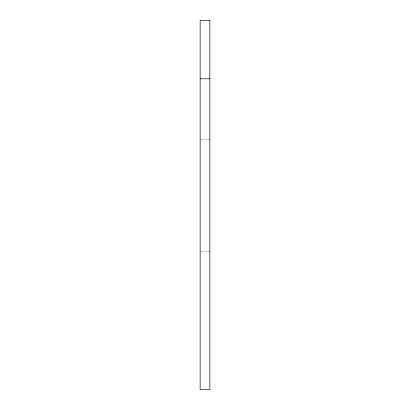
<?xml version="1.0" encoding="UTF-8"?>
<svg xmlns="http://www.w3.org/2000/svg" width="410" height="410" viewBox="0 0 410 410"><rect width="100%" height="100%" fill="white"/><g stroke="black" fill="none" stroke-linecap="round" stroke-linejoin="round"><path stroke-width="0.31" stroke-dasharray="2.05 1.54" d="M200.751 139.518L209.858 139.518M200.751 251.248L209.858 251.248"/><path stroke-width="0.61" d="M200.141 78.792L209.858 78.792M209.858 20.5L200.141 20.5L200.141 389.5L209.858 389.5L209.858 20.5"/></g></svg>
